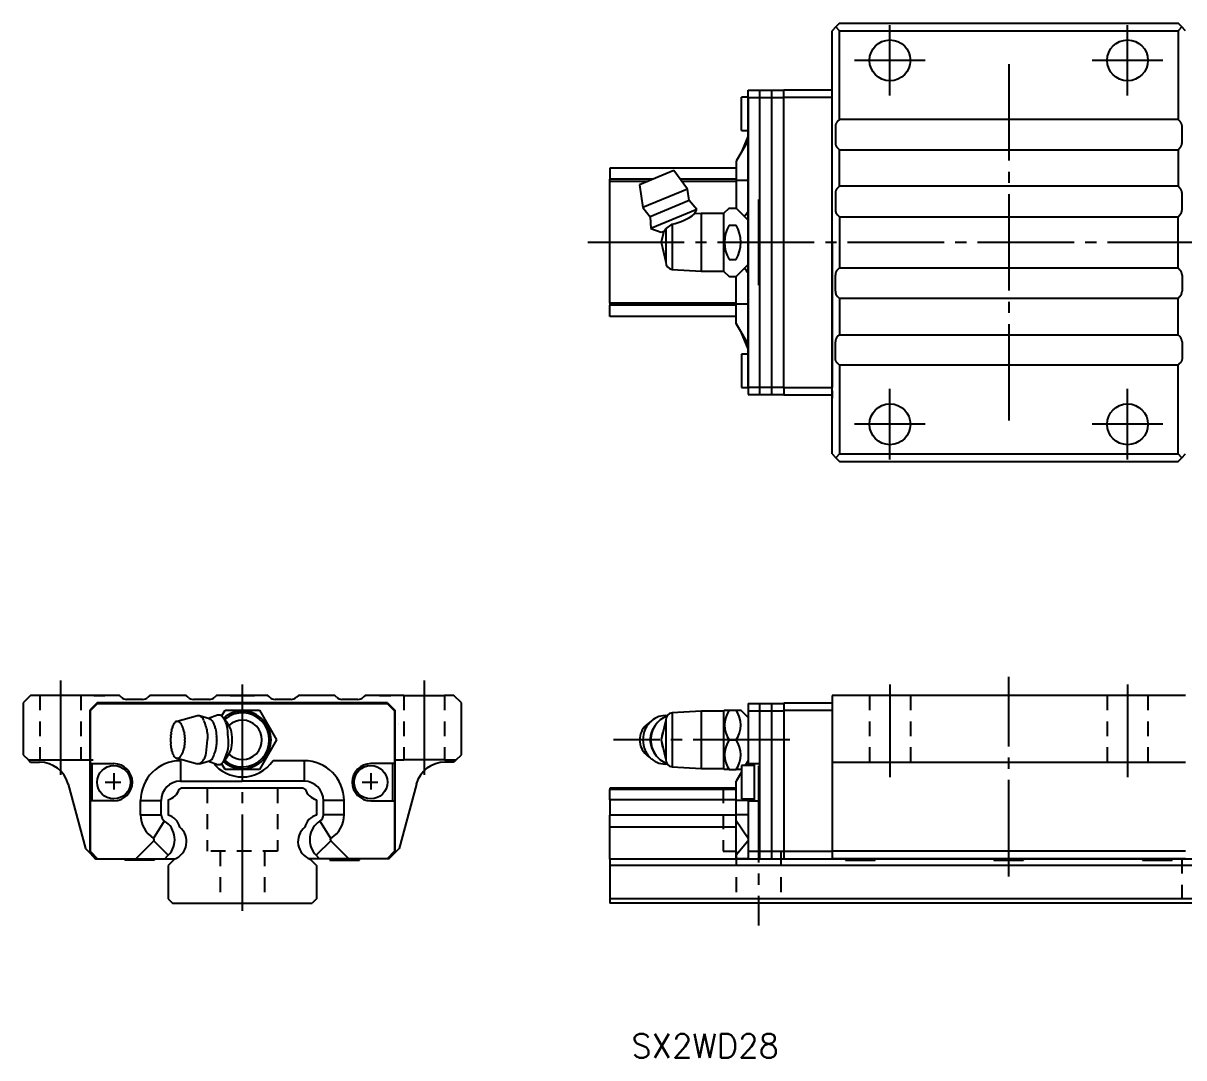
# Model space of a CAD drawing. Extents: x -26 to 276, y 1046 to 1185.
# Drawn here: x -26.3 to 130, y 1046 to 1185.3 of the extents above; entities that cross this region are included whole.
import ezdxf

# ---------------------------------------------------------------- set-up
doc = ezdxf.new("R2010")
doc.units = 0
doc.linetypes.add('CENTER', pattern=[17.5, 13, -1.5, 1.5, -1.5])
doc.linetypes.add('DASHED', pattern=[3.5, 2, -1.5])
doc.layers.get('0').update_dxf_attribs({"linetype": 'CONTINUOUS'})
doc.layers.add('CENTER', color=1, linetype='CENTER')
doc.styles.get("Standard").update_dxf_attribs({"font": 'txt.shx', "bigfont": '@extfont2.shx'})

msp = doc.modelspace()

# ---------------------------------------------------------------- linework, layer by layer
at = {"color": 7, "linetype": 'CONTINUOUS'}
for p, q in [((83.16, 1184.84), (82.66, 1184.34)), ((83.66, 1185.34), (83.16, 1184.84)), ((83.66, 1184.34), (83.16, 1184.84)), ((83.66, 1185.34), (129.26, 1185.34)), ((129.76, 1184.84), (129.26, 1185.34)), ((129.76, 1184.84), (129.26, 1184.34)), ((130.26, 1184.34), (129.76, 1184.84)), ((82.66, 1127.34), (82.66, 1184.34)), ((83.66, 1172.39), (83.66, 1184.34)), ((83.66, 1184.34), (129.26, 1184.34)), ((129.26, 1184.34), (129.26, 1172.39)), ((70.46, 1170.89), (70.46, 1175.39)), ((71.36, 1175.39), (70.46, 1175.39)), ((71.36, 1176.34), (76.16, 1176.34)), ((71.36, 1175.34), (71.36, 1176.34)), ((71.36, 1175.34), (71.36, 1176.34)), ((71.36, 1176.34), (76.16, 1176.34)), ((71.36, 1155.84), (71.36, 1175.34)), ((71.36, 1175.34), (71.36, 1155.84)), ((71.36, 1175.34), (76.16, 1175.34)), ((71.36, 1175.34), (76.16, 1175.34)), ((72.96, 1135.34), (72.96, 1176.34)), ((74.56, 1135.34), (74.56, 1176.34)), ((76.16, 1176.39), (82.66, 1176.39)), ((76.16, 1175.39), (76.16, 1176.39)), ((76.16, 1136.29), (76.16, 1175.39)), ((76.16, 1175.39), (82.66, 1175.39)), ((82.66, 1175.84), (82.66, 1176.84)), ((82.66, 1175.39), (82.66, 1176.44)), ((82.66, 1135.84), (82.66, 1175.84)), ((82.66, 1155.84), (82.66, 1175.39)), ((82.66, 1155.84), (82.66, 1175.39)), ((83.66, 1172.39), (83.4, 1172.14)), ((129.26, 1172.39), (83.66, 1172.39)), ((129.52, 1172.14), (129.26, 1172.39)), ((70.46, 1170.89), (71.36, 1170.89)), ((83.12, 1171.58), (83.11, 1171.53)), ((83.11, 1171.53), (83.11, 1171.48)), ((83.11, 1171.48), (83.11, 1171.43)), ((83.11, 1171.43), (83.11, 1169.26)), ((83.13, 1171.62), (83.12, 1171.58)), ((83.14, 1171.67), (83.13, 1171.62)), ((83.15, 1171.72), (83.14, 1171.67)), ((83.17, 1171.77), (83.15, 1171.72)), ((83.18, 1171.81), (83.17, 1171.77)), ((83.2, 1171.86), (83.18, 1171.81)), ((83.23, 1171.9), (83.2, 1171.86)), ((83.25, 1171.94), (83.23, 1171.9)), ((83.28, 1171.99), (83.25, 1171.94)), ((83.3, 1172.03), (83.28, 1171.99)), ((83.34, 1172.06), (83.3, 1172.03)), ((83.37, 1172.1), (83.34, 1172.06)), ((83.4, 1172.14), (83.37, 1172.1)), ((129.55, 1172.1), (129.52, 1172.14)), ((129.58, 1172.06), (129.55, 1172.1)), ((129.61, 1172.03), (129.58, 1172.06)), ((129.64, 1171.99), (129.61, 1172.03)), ((129.67, 1171.94), (129.64, 1171.99)), ((129.69, 1171.9), (129.67, 1171.94)), ((129.71, 1171.86), (129.69, 1171.9)), ((129.73, 1171.81), (129.71, 1171.86)), ((129.75, 1171.77), (129.73, 1171.81)), ((129.76, 1171.72), (129.75, 1171.77)), ((129.78, 1171.67), (129.76, 1171.72)), ((129.79, 1171.62), (129.78, 1171.67)), ((129.8, 1171.58), (129.79, 1171.62)), ((129.8, 1171.53), (129.8, 1171.58)), ((129.81, 1171.48), (129.8, 1171.53)), ((129.81, 1171.43), (129.81, 1171.48)), ((129.81, 1169.26), (129.81, 1171.43)), ((71.36, 1169.54), (69.76, 1166.77)), ((71.36, 1169.54), (69.76, 1166.77)), ((71.36, 1170.18), (70.48, 1168.02)), ((71.36, 1170.18), (70.48, 1168.02)), ((83.4, 1168.55), (83.66, 1168.29)), ((83.66, 1168.29), (129.26, 1168.29)), ((83.66, 1163.39), (83.66, 1168.29)), ((129.26, 1168.29), (129.52, 1168.55)), ((129.26, 1168.29), (129.26, 1163.39)), ((69.76, 1166.77), (69.76, 1160.44)), ((69.76, 1165.84), (52.76, 1165.84)), ((52.76, 1165.84), (52.76, 1164.33)), ((61.37, 1165.49), (56.75, 1163.57)), ((63.22, 1163), (61.37, 1165.49)), ((52.76, 1164.04), (52.76, 1164.33)), ((58.58, 1164.33), (52.76, 1164.33)), ((52.76, 1147.64), (52.76, 1164.04)), ((57.89, 1164.04), (52.76, 1164.04)), ((56.75, 1163.57), (57.2, 1160.51)), ((63.22, 1163), (57.2, 1160.51)), ((68.58, 1164.33), (62.23, 1164.33)), ((69.76, 1164.33), (62.23, 1164.33)), ((67.89, 1164.04), (62.45, 1164.04)), ((69.76, 1164.04), (62.45, 1164.04)), ((63.4, 1161.46), (63.22, 1163)), ((71.36, 1164.17), (69.76, 1164.17)), ((71.36, 1164.17), (69.76, 1164.17)), ((83.66, 1163.39), (83.4, 1163.14)), ((129.26, 1163.39), (83.66, 1163.39)), ((129.52, 1163.14), (129.26, 1163.39)), ((63.4, 1161.46), (58.16, 1159.29)), ((64.44, 1160.26), (63.4, 1161.46)), ((83.11, 1162.43), (83.11, 1160.26)), ((129.81, 1160.26), (129.81, 1162.43)), ((57.2, 1160.51), (58.16, 1159.29)), ((64.44, 1160.26), (58.27, 1157.71)), ((64.16, 1159.67), (64.44, 1160.26)), ((65.06, 1159.72), (64.16, 1159.67)), ((65.06, 1159.72), (65.06, 1151.97)), ((68.06, 1159.72), (65.06, 1159.72)), ((68.8, 1160.46), (68.06, 1159.72)), ((68.06, 1159.72), (68.06, 1151.97)), ((68.8, 1160.46), (69.74, 1160.46)), ((71.36, 1158.84), (69.74, 1160.46)), ((58.16, 1159.29), (58.27, 1157.71)), ((60.26, 1157.66), (61.14, 1158.29)), ((61.14, 1158.29), (61.14, 1152.2)), ((64.16, 1159.67), (64.16, 1159.67)), ((64.16, 1159.67), (64.16, 1159.67)), ((68.8, 1158.15), (69.74, 1158.15)), ((83.4, 1159.55), (83.66, 1159.29)), ((83.66, 1159.29), (129.26, 1159.29)), ((83.66, 1159.29), (83.66, 1152.39)), ((129.26, 1159.29), (129.52, 1159.55)), ((129.26, 1152.39), (129.26, 1159.29)), ((58.27, 1157.71), (59.66, 1157.2)), ((59.66, 1157.2), (60.14, 1157.4)), ((60, 1157.34), (59.66, 1155.84)), ((60.14, 1157.4), (60.26, 1157.66)), ((60.26, 1157.66), (60.26, 1153.19)), ((83.66, 1157.49), (83.66, 1154.19)), ((129.26, 1154.19), (129.26, 1157.49)), ((59.66, 1155.84), (60.26, 1153.19)), ((71.36, 1136.34), (71.36, 1155.84)), ((71.36, 1155.84), (71.36, 1136.34)), ((71.36, 1155.84), (71.36, 1136.34)), ((71.36, 1155.84), (76.16, 1155.84)), ((82.66, 1155.84), (82.66, 1136.29)), ((82.66, 1136.29), (82.66, 1155.84)), ((68.8, 1153.53), (69.74, 1153.53)), ((61.14, 1152.2), (65.06, 1151.97)), ((65.06, 1151.97), (68.06, 1151.97)), ((68.06, 1151.97), (68.8, 1151.23)), ((69.74, 1151.23), (71.36, 1152.84)), ((83.4, 1152.14), (83.66, 1152.39)), ((83.66, 1152.39), (129.26, 1152.39)), ((129.26, 1152.39), (129.52, 1152.14)), ((68.8, 1151.23), (69.74, 1151.23)), ((69.76, 1144.91), (69.76, 1151.24)), ((83.11, 1149.26), (83.11, 1151.43)), ((129.81, 1151.43), (129.81, 1149.26)), ((69.76, 1147.64), (52.76, 1147.64)), ((52.76, 1147.64), (52.76, 1147.36)), ((69.76, 1147.36), (52.76, 1147.36)), ((52.76, 1145.84), (52.76, 1147.36)), ((71.36, 1147.51), (69.76, 1147.51)), ((71.36, 1147.51), (69.76, 1147.51)), ((71.36, 1147.51), (69.76, 1147.51)), ((83.66, 1148.29), (83.4, 1148.55)), ((129.26, 1148.29), (83.66, 1148.29)), ((83.66, 1148.29), (83.66, 1143.39)), ((129.52, 1148.55), (129.26, 1148.29)), ((129.26, 1143.39), (129.26, 1148.29)), ((69.76, 1145.84), (52.76, 1145.84)), ((71.36, 1142.14), (69.76, 1144.91)), ((71.36, 1142.14), (69.76, 1144.91)), ((71.36, 1142.14), (69.76, 1144.91)), ((71.36, 1141.51), (70.48, 1143.67)), ((71.36, 1141.51), (70.48, 1143.67)), ((71.36, 1141.51), (70.48, 1143.67)), ((83.4, 1143.14), (83.66, 1143.39)), ((83.66, 1143.39), (129.26, 1143.39)), ((129.26, 1143.39), (129.52, 1143.14)), ((83.11, 1140.26), (83.11, 1142.43)), ((129.81, 1142.43), (129.81, 1140.26)), ((71.36, 1140.79), (70.46, 1140.79)), ((70.46, 1140.79), (70.46, 1136.29)), ((83.11, 1140.21), (83.11, 1140.26)), ((83.11, 1140.16), (83.11, 1140.21)), ((83.12, 1140.11), (83.11, 1140.16)), ((83.13, 1140.06), (83.12, 1140.11)), ((83.14, 1140.02), (83.13, 1140.06)), ((83.15, 1139.97), (83.14, 1140.02)), ((83.17, 1139.92), (83.15, 1139.97)), ((83.18, 1139.88), (83.17, 1139.92)), ((83.2, 1139.83), (83.18, 1139.88)), ((83.23, 1139.79), (83.2, 1139.83)), ((83.25, 1139.74), (83.23, 1139.79)), ((83.28, 1139.7), (83.25, 1139.74)), ((83.3, 1139.66), (83.28, 1139.7)), ((83.34, 1139.62), (83.3, 1139.66)), ((83.37, 1139.59), (83.34, 1139.62)), ((83.4, 1139.55), (83.37, 1139.59)), ((83.66, 1139.29), (83.4, 1139.55)), ((129.52, 1139.55), (129.26, 1139.29)), ((129.55, 1139.59), (129.52, 1139.55)), ((129.58, 1139.62), (129.55, 1139.59)), ((129.61, 1139.66), (129.58, 1139.62)), ((129.64, 1139.7), (129.61, 1139.66)), ((129.67, 1139.74), (129.64, 1139.7)), ((129.69, 1139.79), (129.67, 1139.74)), ((129.71, 1139.83), (129.69, 1139.79)), ((129.73, 1139.88), (129.71, 1139.83)), ((129.75, 1139.92), (129.73, 1139.88)), ((129.76, 1139.97), (129.75, 1139.92)), ((129.78, 1140.02), (129.76, 1139.97)), ((129.79, 1140.06), (129.78, 1140.02)), ((129.8, 1140.11), (129.79, 1140.06)), ((129.81, 1140.21), (129.8, 1140.16)), ((129.8, 1140.16), (129.8, 1140.11)), ((129.81, 1140.26), (129.81, 1140.21)), ((129.26, 1139.29), (83.66, 1139.29)), ((83.66, 1139.29), (83.66, 1127.34)), ((129.26, 1127.34), (129.26, 1139.29)), ((70.46, 1136.29), (71.36, 1136.29)), ((71.36, 1136.34), (71.36, 1135.34)), ((71.36, 1136.34), (71.36, 1135.34)), ((71.36, 1136.34), (71.36, 1135.34)), ((71.36, 1136.34), (76.16, 1136.34)), ((71.36, 1136.34), (76.16, 1136.34)), ((71.36, 1136.34), (76.16, 1136.34)), ((76.16, 1136.29), (82.66, 1136.29)), ((76.16, 1136.29), (76.16, 1135.29)), ((82.66, 1135.24), (82.66, 1136.29)), ((71.36, 1135.34), (76.16, 1135.34)), ((71.36, 1135.34), (76.16, 1135.34)), ((71.36, 1135.34), (76.16, 1135.34)), ((76.16, 1135.29), (82.66, 1135.29)), ((82.66, 1135.84), (82.66, 1134.84)), ((82.66, 1127.34), (83.16, 1126.84)), ((83.66, 1127.34), (83.16, 1126.84)), ((83.66, 1127.34), (129.26, 1127.34)), ((129.76, 1126.84), (129.26, 1127.34)), ((129.76, 1126.84), (130.26, 1127.34)), ((83.16, 1126.84), (83.66, 1126.34)), ((83.66, 1126.34), (129.26, 1126.34)), ((129.26, 1126.34), (129.76, 1126.84)), ((-25.26, 1094.84), (-26.26, 1093.84)), ((-24.01, 1094.84), (-25.26, 1094.84)), ((-18.51, 1094.84), (-24.01, 1094.84)), ((-13.31, 1094.84), (-18.51, 1094.84)), ((-16.76, 1094.84), (-15.26, 1094.84)), ((-13.06, 1094.59), (-13.31, 1094.84)), ((-10.18, 1094.29), (-12.35, 1094.29)), ((-9.21, 1094.84), (-9.47, 1094.59)), ((-4.31, 1094.84), (-9.21, 1094.84)), ((-4.06, 1094.59), (-4.31, 1094.84)), ((-1.18, 1094.29), (-3.35, 1094.29)), ((-0.21, 1094.84), (-0.47, 1094.59)), ((6.69, 1094.84), (-0.21, 1094.84)), ((4.89, 1094.84), (1.59, 1094.84)), ((1.59, 1094.84), (4.89, 1094.84)), ((6.94, 1094.59), (6.69, 1094.84)), ((9.82, 1094.29), (7.65, 1094.29)), ((10.79, 1094.84), (10.53, 1094.59)), ((15.69, 1094.84), (10.79, 1094.84)), ((15.94, 1094.59), (15.69, 1094.84)), ((18.82, 1094.29), (16.65, 1094.29)), ((19.79, 1094.84), (19.53, 1094.59)), ((24.99, 1094.84), (19.79, 1094.84)), ((21.74, 1094.84), (23.24, 1094.84)), ((24.99, 1094.84), (30.49, 1094.84)), ((31.74, 1094.84), (30.49, 1094.84)), ((32.74, 1093.84), (31.74, 1094.84)), ((130.26, 1094.84), (82.66, 1094.84)), ((82.66, 1094.84), (82.66, 1093.84)), ((-26.26, 1093.84), (-26.26, 1086.84)), ((-16.31, 1093.84), (-17.31, 1092.84)), ((-17.31, 1092.84), (-17.31, 1073.84)), ((-16.26, 1093.74), (-17.26, 1092.74)), ((-16.26, 1093.74), (-17.26, 1092.74)), ((-17.26, 1092.74), (-17.26, 1085.64)), ((-17.26, 1092.74), (-17.26, 1085.64)), ((22.79, 1093.84), (-16.31, 1093.84)), ((-16.26, 1093.74), (3.24, 1093.74)), ((3.24, 1093.74), (-16.26, 1093.74)), ((0.46, 1092.04), (0.93, 1092.84)), ((0.93, 1092.84), (5.55, 1092.84)), ((3.24, 1093.74), (22.74, 1093.74)), ((3.24, 1093.74), (22.74, 1093.74)), ((22.74, 1093.74), (3.24, 1093.74)), ((5.55, 1092.84), (7.86, 1088.84)), ((22.74, 1093.74), (23.74, 1092.74)), ((22.74, 1093.74), (23.74, 1092.74)), ((22.74, 1093.74), (23.74, 1092.74)), ((22.79, 1093.84), (23.79, 1092.84)), ((23.74, 1092.74), (23.74, 1085.64)), ((23.74, 1092.74), (23.74, 1085.64)), ((23.74, 1092.74), (23.74, 1085.64)), ((23.79, 1092.84), (23.79, 1073.84)), ((32.74, 1086.84), (32.74, 1093.84)), ((65.06, 1092.72), (61.14, 1092.49)), ((68.06, 1092.72), (65.06, 1092.72)), ((65.06, 1092.72), (65.06, 1084.97)), ((68.18, 1092.84), (68.06, 1092.72)), ((68.06, 1092.72), (68.06, 1084.97)), ((68.18, 1092.84), (68.8, 1092.84)), ((68.8, 1092.84), (69.74, 1092.84)), ((69.74, 1092.84), (70.36, 1092.84)), ((71.36, 1091.84), (70.36, 1092.84)), ((71.36, 1093.74), (71.36, 1092.74)), ((71.36, 1093.74), (76.16, 1093.74)), ((71.36, 1093.74), (71.36, 1092.74)), ((71.36, 1093.74), (76.16, 1093.74)), ((71.36, 1093.74), (71.36, 1092.74)), ((71.36, 1093.74), (76.16, 1093.74)), ((71.36, 1092.74), (76.16, 1092.74)), ((71.36, 1092.74), (71.36, 1085.64)), ((71.36, 1092.74), (71.36, 1085.64)), ((71.36, 1092.74), (76.16, 1092.74)), ((71.36, 1092.74), (71.36, 1085.64)), ((71.36, 1092.74), (76.16, 1092.74)), ((72.96, 1072.84), (72.96, 1093.74)), ((74.56, 1072.84), (74.56, 1093.74)), ((76.16, 1093.84), (82.66, 1093.84)), ((76.16, 1093.84), (76.16, 1092.84)), ((76.16, 1092.84), (82.66, 1092.84)), ((76.16, 1092.84), (76.16, 1073.84)), ((82.66, 1093.84), (82.66, 1087.34)), ((-2.81, 1092.09), (-5.55, 1091.33)), ((-2.53, 1092.08), (-2.81, 1092.09)), ((-1.16, 1091.66), (-2.53, 1092.08)), ((-0.08, 1092.15), (-1.3, 1091.7)), ((1.1, 1091.27), (0.67, 1091.82)), ((1.42, 1090.78), (1.1, 1091.27)), ((58.37, 1091.42), (57.65, 1090.82)), ((60.26, 1091.49), (59.66, 1088.84)), ((60.26, 1091.49), (60.26, 1086.19)), ((61.14, 1092.49), (61.14, 1085.2)), ((1.68, 1090.28), (1.42, 1090.78)), ((7.86, 1088.84), (5.55, 1084.84)), ((59.66, 1088.84), (60.26, 1086.19)), ((68.8, 1088.84), (69.74, 1088.84)), ((-26.26, 1086.84), (-25.56, 1086.14)), ((-5.55, 1086.36), (-2.81, 1085.6)), ((0.67, 1085.86), (1.1, 1086.42)), ((1.1, 1086.42), (1.42, 1086.91)), ((1.42, 1086.91), (1.68, 1087.41)), ((32.04, 1086.14), (32.74, 1086.84)), ((82.66, 1087.34), (82.66, 1073.84)), ((-25.56, 1086.14), (-25.26, 1085.84)), ((-25.56, 1086.14), (-24.01, 1086.14)), ((-25.26, 1085.84), (-24.07, 1085.84)), ((-24.01, 1086.14), (-18.51, 1086.14)), ((-18.51, 1086.14), (-16.86, 1086.14)), ((-17.26, 1085.64), (-14.06, 1085.64)), ((-17.26, 1085.64), (-14.06, 1085.64)), ((-17.01, 1085.64), (-17.01, 1080.64)), ((-17.01, 1085.64), (-17.01, 1080.64)), ((-5.09, 1086.04), (-5.09, 1083.27)), ((-5.09, 1086.04), (-5.09, 1083.27)), ((-2.53, 1085.61), (-2.81, 1085.6)), ((-2.53, 1085.61), (-1.16, 1086.03)), ((-1.3, 1085.99), (-0.08, 1085.54)), ((0.93, 1084.84), (0.46, 1085.65)), ((5.55, 1084.84), (0.93, 1084.84)), ((11.57, 1086.04), (7.38, 1086.04)), ((11.57, 1086.04), (7.38, 1086.04)), ((11.57, 1086.04), (7.38, 1086.04)), ((11.57, 1086.04), (11.57, 1083.27)), ((11.57, 1086.04), (11.57, 1083.27)), ((11.57, 1086.04), (11.57, 1083.27)), ((23.74, 1085.64), (20.54, 1085.64)), ((23.74, 1085.64), (20.54, 1085.64)), ((23.74, 1085.64), (20.54, 1085.64)), ((23.49, 1085.64), (23.49, 1080.64)), ((23.49, 1085.64), (23.49, 1080.64)), ((23.79, 1086.14), (24.99, 1086.14)), ((30.49, 1086.14), (24.99, 1086.14)), ((30.49, 1086.14), (32.04, 1086.14)), ((31.74, 1085.84), (30.54, 1085.84)), ((32.04, 1086.14), (31.74, 1085.84)), ((61.14, 1085.2), (65.06, 1084.97)), ((65.06, 1084.97), (68.06, 1084.97)), ((68.06, 1084.97), (68.18, 1084.84)), ((68.8, 1084.84), (68.18, 1084.84)), ((68.8, 1084.84), (69.74, 1084.84)), ((70.36, 1084.84), (69.74, 1084.84)), ((70.36, 1084.84), (70.46, 1084.94)), ((70.46, 1085.39), (70.46, 1080.89)), ((72.16, 1085.39), (70.46, 1085.39)), ((70.91, 1085.39), (71.08, 1085.57)), ((71.36, 1086.04), (70.98, 1085.39)), ((71.36, 1086.04), (70.98, 1085.39)), ((71.36, 1086.04), (70.98, 1085.39)), ((71.36, 1085.39), (71.36, 1085.64)), ((71.36, 1085.64), (72.96, 1085.64)), ((71.36, 1085.39), (71.36, 1085.64)), ((71.36, 1085.64), (72.96, 1085.64)), ((71.36, 1085.39), (71.36, 1085.64)), ((71.36, 1085.64), (72.96, 1085.64)), ((72.16, 1085.64), (72.16, 1080.64)), ((72.16, 1085.64), (72.16, 1080.64)), ((82.66, 1085.84), (130.26, 1085.84)), ((-15.21, 1083.14), (-13.11, 1083.14)), ((-14.06, 1084.34), (-14.06, 1082.14)), ((-5.09, 1083.27), (3.24, 1083.27)), ((-5.09, 1083.27), (3.24, 1083.27)), ((11.57, 1083.27), (3.24, 1083.27)), ((11.57, 1083.27), (3.24, 1083.27)), ((11.57, 1083.27), (3.24, 1083.27)), ((19.39, 1083.14), (21.49, 1083.14)), ((20.54, 1084.34), (20.54, 1082.14)), ((70.46, 1084.49), (69.76, 1083.27)), ((70.46, 1084.49), (69.76, 1083.27)), ((70.46, 1084.49), (69.76, 1083.27)), ((69.76, 1072.84), (69.76, 1083.27)), ((-20.2, 1082.88), (-17.88, 1074.21)), ((-4.96, 1082.34), (-5.25, 1082.18)), ((11.44, 1082.34), (-4.96, 1082.34)), ((11.44, 1082.34), (11.72, 1082.18)), ((26.68, 1082.88), (24.35, 1074.21)), ((69.76, 1082.34), (52.76, 1082.34)), ((52.76, 1082.34), (52.76, 1082.18)), ((69.76, 1082.18), (52.76, 1082.18)), ((52.76, 1080.78), (52.76, 1082.18)), ((-17.26, 1080.64), (-17.26, 1073.84)), ((-17.26, 1080.64), (-17.26, 1073.84)), ((-14.06, 1080.64), (-17.26, 1080.64)), ((-14.06, 1080.64), (-17.26, 1080.64)), ((-10.46, 1080.67), (-7.69, 1080.67)), ((-10.46, 1080.67), (-7.69, 1080.67)), ((-10.46, 1078.76), (-10.46, 1080.67)), ((-10.46, 1078.76), (-10.46, 1080.67)), ((-7.69, 1078.76), (-7.69, 1080.67)), ((-7.69, 1078.76), (-7.69, 1080.67)), ((-6.76, 1080.78), (-6.76, 1078.71)), ((13.24, 1080.78), (13.24, 1078.71)), ((16.94, 1080.67), (14.17, 1080.67)), ((16.94, 1080.67), (14.17, 1080.67)), ((16.94, 1080.67), (14.17, 1080.67)), ((14.17, 1078.76), (14.17, 1080.67)), ((14.17, 1078.76), (14.17, 1080.67)), ((14.17, 1078.76), (14.17, 1080.67)), ((16.94, 1078.76), (16.94, 1080.67)), ((16.94, 1078.76), (16.94, 1080.67)), ((16.94, 1078.76), (16.94, 1080.67)), ((20.54, 1080.64), (23.74, 1080.64)), ((20.54, 1080.64), (23.74, 1080.64)), ((20.54, 1080.64), (23.74, 1080.64)), ((23.74, 1080.64), (23.74, 1073.84)), ((23.74, 1080.64), (23.74, 1073.84)), ((23.74, 1080.64), (23.74, 1073.84)), ((69.76, 1080.78), (52.76, 1080.78)), ((52.76, 1080.78), (52.76, 1078.71)), ((71.36, 1080.67), (69.76, 1080.67)), ((71.36, 1080.67), (69.76, 1080.67)), ((71.36, 1080.67), (69.76, 1080.67)), ((70.46, 1080.89), (72.16, 1080.89)), ((71.36, 1080.64), (71.36, 1080.89)), ((71.36, 1080.64), (71.36, 1080.89)), ((71.36, 1080.64), (71.36, 1080.89)), ((71.36, 1080.64), (71.36, 1073.84)), ((71.36, 1080.64), (72.96, 1080.64)), ((71.36, 1080.64), (71.36, 1073.84)), ((71.36, 1080.64), (72.96, 1080.64)), ((71.36, 1080.64), (72.96, 1080.64)), ((71.36, 1080.64), (71.36, 1073.84)), ((-10.46, 1078.76), (-7.69, 1078.76)), ((-10.46, 1078.76), (-7.69, 1078.76)), ((16.94, 1078.76), (14.17, 1078.76)), ((16.94, 1078.76), (14.17, 1078.76)), ((16.94, 1078.76), (14.17, 1078.76)), ((69.76, 1078.71), (52.76, 1078.71)), ((52.76, 1077.09), (52.76, 1078.71)), ((71.36, 1078.76), (69.76, 1078.76)), ((71.36, 1078.76), (69.76, 1078.76)), ((71.36, 1078.76), (69.76, 1078.76)), ((-8.71, 1075.58), (-7.23, 1077.92)), ((-8.71, 1075.58), (-7.23, 1077.92)), ((15.18, 1075.58), (13.7, 1077.92)), ((15.18, 1075.58), (13.7, 1077.92)), ((15.18, 1075.58), (13.7, 1077.92)), ((69.76, 1077.09), (52.76, 1077.09)), ((52.76, 1072.79), (52.76, 1077.09)), ((71.36, 1075.58), (69.76, 1077.92)), ((71.36, 1075.58), (69.76, 1077.92)), ((71.36, 1075.58), (69.76, 1077.92)), ((-17.88, 1074.21), (-16.86, 1073.19)), ((-17.51, 1073.84), (-16.51, 1072.84)), ((-16.51, 1072.84), (-17.51, 1073.84)), ((-17.31, 1073.84), (-16.31, 1072.84)), ((-17.26, 1073.84), (-16.26, 1072.84)), ((-17.26, 1073.84), (-16.26, 1072.84)), ((-11.1, 1072.84), (-8.67, 1075.26)), ((-11.1, 1072.84), (-8.67, 1075.26)), ((-8.67, 1075.26), (-6.72, 1073.31)), ((-8.67, 1075.26), (-6.72, 1073.31)), ((15.15, 1075.26), (13.19, 1073.31)), ((15.15, 1075.26), (13.19, 1073.31)), ((15.15, 1075.26), (13.19, 1073.31)), ((17.57, 1072.84), (15.15, 1075.26)), ((17.57, 1072.84), (15.15, 1075.26)), ((17.57, 1072.84), (15.15, 1075.26)), ((23.74, 1073.84), (22.74, 1072.84)), ((23.74, 1073.84), (22.74, 1072.84)), ((23.74, 1073.84), (22.74, 1072.84)), ((23.79, 1073.84), (22.79, 1072.84)), ((23.99, 1073.84), (22.99, 1072.84)), ((23.99, 1073.84), (22.99, 1072.84)), ((24.35, 1074.21), (23.34, 1073.19)), ((71.36, 1075.26), (69.76, 1073.31)), ((71.36, 1075.26), (69.76, 1073.31)), ((71.36, 1075.26), (69.76, 1073.31)), ((71.36, 1073.84), (71.36, 1072.84)), ((71.36, 1073.84), (76.16, 1073.84)), ((71.36, 1073.84), (71.36, 1072.84)), ((71.36, 1073.84), (76.16, 1073.84)), ((71.36, 1073.84), (76.16, 1073.84)), ((71.36, 1073.84), (71.36, 1072.84)), ((76.16, 1073.84), (82.66, 1073.84)), ((76.16, 1073.84), (76.16, 1072.84)), ((130.26, 1073.84), (82.66, 1073.84)), ((82.66, 1073.84), (82.66, 1072.84)), ((-16.86, 1073.19), (-16.51, 1072.84)), ((-16.51, 1072.84), (-16.31, 1072.84)), ((-16.31, 1072.84), (-16.26, 1072.84)), ((-16.26, 1072.84), (-11.1, 1072.84)), ((-16.26, 1072.84), (-11.1, 1072.84)), ((-12.56, 1072.84), (-12.56, 1072.64)), ((-8.56, 1072.64), (-12.56, 1072.64)), ((-11.1, 1072.84), (-7.18, 1072.84)), ((-11.1, 1072.84), (-7.18, 1072.84)), ((-8.56, 1072.64), (-8.56, 1072.84)), ((-7.18, 1072.84), (-6.72, 1073.31)), ((-7.18, 1072.84), (-6.72, 1073.31)), ((-7.18, 1072.84), (-5.78, 1072.84)), ((-7.18, 1072.84), (-5.78, 1072.84)), ((-5.91, 1072.79), (-6.76, 1071.94)), ((13.65, 1072.84), (12.26, 1072.84)), ((13.65, 1072.84), (12.26, 1072.84)), ((13.65, 1072.84), (12.26, 1072.84)), ((12.39, 1072.79), (13.24, 1071.94)), ((13.65, 1072.84), (13.19, 1073.31)), ((13.65, 1072.84), (13.19, 1073.31)), ((13.65, 1072.84), (13.19, 1073.31)), ((17.57, 1072.84), (13.65, 1072.84)), ((17.57, 1072.84), (13.65, 1072.84)), ((17.57, 1072.84), (13.65, 1072.84)), ((15.04, 1072.84), (15.04, 1072.64)), ((15.04, 1072.64), (19.04, 1072.64)), ((22.74, 1072.84), (17.57, 1072.84)), ((22.74, 1072.84), (17.57, 1072.84)), ((22.74, 1072.84), (17.57, 1072.84)), ((19.04, 1072.64), (19.04, 1072.84)), ((22.79, 1072.84), (22.74, 1072.84)), ((22.99, 1072.84), (22.79, 1072.84)), ((22.99, 1072.84), (23.34, 1073.19)), ((52.76, 1072.79), (52.76, 1071.94)), ((84.46, 1072.79), (52.76, 1072.79)), ((71.36, 1072.84), (69.76, 1072.84)), ((71.36, 1072.84), (69.76, 1072.84)), ((71.36, 1072.84), (69.76, 1072.84)), ((71.36, 1072.84), (76.16, 1072.84)), ((71.36, 1072.84), (76.16, 1072.84)), ((71.36, 1072.84), (76.16, 1072.84)), ((76.16, 1072.84), (82.66, 1072.84)), ((130.26, 1072.84), (82.66, 1072.84)), ((84.46, 1072.84), (84.46, 1072.64)), ((84.46, 1072.64), (88.46, 1072.64)), ((88.46, 1072.64), (88.46, 1072.84)), ((104.46, 1072.79), (88.46, 1072.79)), ((104.46, 1072.79), (88.46, 1072.79)), ((104.46, 1072.84), (104.46, 1072.64)), ((104.46, 1072.64), (108.46, 1072.64)), ((108.46, 1072.64), (108.46, 1072.84)), ((124.46, 1072.79), (108.46, 1072.79)), ((124.46, 1072.79), (108.46, 1072.79)), ((124.46, 1072.84), (124.46, 1072.64)), ((124.46, 1072.64), (128.46, 1072.64)), ((128.46, 1072.64), (128.46, 1072.84)), ((164.86, 1072.79), (128.46, 1072.79)), ((-6.76, 1071.94), (-6.76, 1067.44)), ((13.24, 1071.94), (13.24, 1067.44)), ((272.76, 1071.94), (52.76, 1071.94)), ((52.76, 1071.94), (52.76, 1067.44)), ((-6.76, 1067.44), (-6.16, 1066.84)), ((-6.16, 1066.84), (12.64, 1066.84)), ((13.24, 1067.44), (12.64, 1066.84)), ((272.76, 1067.44), (52.76, 1067.44)), ((52.76, 1067.44), (52.76, 1066.84)), ((272.76, 1066.84), (52.76, 1066.84))]:
    msp.add_line(p, q, dxfattribs=at)
at = {"color": 3, "linetype": 'DASHED'}
for p, q in [((-24.01, 1094.84), (-24.01, 1086.14)), ((-18.51, 1094.84), (-18.51, 1086.14)), ((24.99, 1094.84), (24.99, 1086.14)), ((30.49, 1094.84), (30.49, 1086.14)), ((87.71, 1094.84), (87.71, 1085.84)), ((93.21, 1094.84), (93.21, 1085.84)), ((119.71, 1094.84), (119.71, 1085.84)), ((125.21, 1094.84), (125.21, 1085.84)), ((-1.51, 1082.34), (-1.51, 1073.84)), ((7.99, 1082.34), (7.99, 1073.84)), ((68.01, 1082.34), (68.01, 1073.84)), ((7.99, 1073.84), (-1.51, 1073.84)), ((0.24, 1073.84), (0.24, 1066.84)), ((6.24, 1073.84), (6.24, 1066.84)), ((68.01, 1073.84), (69.76, 1073.84)), ((69.76, 1073.84), (69.76, 1066.84)), ((75.76, 1073.84), (75.76, 1066.84)), ((129.76, 1072.84), (129.76, 1066.84))]:
    msp.add_line(p, q, dxfattribs=at)
at = {"color": 7, "linetype": 'CONTINUOUS'}
for centre, radius in [((90.46, 1180.34), 2.75), ((122.46, 1180.34), 2.75), ((90.46, 1131.34), 2.75), ((122.46, 1131.34), 2.75), ((-14.06, 1083.14), 2.25), ((20.54, 1083.14), 2.25)]:
    msp.add_circle(centre, radius, dxfattribs=at)
for centre, radius, start, end in [((84.11, 1169.26), 1, 180, 225), ((128.81, 1169.26), 1, 315, 0), ((84.11, 1162.43), 1, 135, 180), ((128.81, 1162.43), 1, 0, 45), ((74.5, 1157.33), 4.11, 139.8147, 151.2732), ((74.5, 1157.33), 4.11, 139.8147, 151.2732), ((84.11, 1160.26), 1, 180, 225), ((128.81, 1160.26), 1, 315, 0), ((59.74, 1165.4), 7.24, 281.1312, 307.648), ((72.8, 1155.84), 4.62, 150.0092, 209.9908), ((65.74, 1155.84), 4.62, 330.0001, 29.9999), ((61.26, 1153.19), 1, 180, 263.2229), ((74.5, 1154.36), 4.11, 208.7268, 220.1853), ((74.5, 1154.36), 4.11, 208.7268, 220.1853), ((74.5, 1154.36), 4.11, 208.7268, 220.1853), ((84.11, 1151.43), 1, 135, 180), ((128.81, 1151.43), 1, 0, 45), ((84.11, 1149.26), 1, 180, 225), ((128.81, 1149.26), 1, 315, 0), ((84.11, 1142.43), 1, 135, 180), ((128.81, 1142.43), 1, 0, 45), ((-12.35, 1095.29), 1, 225, 270), ((-10.18, 1095.29), 1, 270, 315), ((-3.35, 1095.29), 1, 225, 270), ((-1.18, 1095.29), 1, 270, 315), ((7.65, 1095.29), 1, 225, 270), ((9.82, 1095.29), 1, 270, 315), ((16.65, 1095.29), 1, 225, 270), ((18.82, 1095.29), 1, 270, 315), ((3.24, 1088.84), 3.88, 229.2393, 130.7607), ((71.73, 1090.84), 3.54, 145.6279, 214.3721), ((66.82, 1090.84), 3.54, 325.6279, 34.3721), ((-3.93, 1089.72), 2.41, 144.2871, 149.9462), ((-5.49, 1090.84), 0.49, 97.1639, 144.2871), ((-5.59, 1090.7), 0.628, 42.7713, 85.8209), ((-6.42, 1089.94), 1.76, 34.4113, 42.7713), ((-2.94, 1091.09), 1.08, 21.0278, 67.2834), ((-22.5, 1083.57), 22.03, 18.6519, 21.0278), ((-1.75, 1090.4), 1.39, 55.0676, 65.0564), ((-1.32, 1091.01), 0.646, 25.4744, 55.0676), ((19.7, 1101.02), 22.64, 205.4744, 206.7542), ((0.1, 1091.67), 0.511, 60.8171, 110.5992), ((-0.13, 1091.26), 0.984, 34.9878, 60.8171), ((-1.97, 1089.97), 3.23, 7.3525, 34.9878), ((3.24, 1088.84), 3.64, 229.0058, 130.9942), ((3.24, 1088.84), 2.65, 226.8285, 133.1715), ((23.74, 1091.62), 0.8, 307.9799, 308.6821), ((60.5, 1088.92), 3.29, 130.7852, 155.8923), ((60.22, 1089.25), 2.86, 85.1547, 130.7852), ((61.46, 1089.09), 3.11, 109.6894, 146.9357), ((61.26, 1091.49), 1, 96.7771, 180), ((-10.23, 1089.75), 3.87, 353.733, 356.7047), ((-4.6, 1089.43), 1.77, 170.1836, 176.7047), ((-10.6, 1090.47), 4.32, 350.1836, 352.8665), ((-4.65, 1089.72), 1.68, 165.9229, 172.8665), ((-11.82, 1091.52), 5.71, 345.9229, 347.9835), ((-4.76, 1090.02), 1.51, 160.0922, 167.9835), ((-28.02, 1098.44), 23.24, 340.0922, 340.6158), ((-4.99, 1090.34), 1.18, 149.9462, 160.6158), ((-6.11, 1090.15), 1.37, 24.8028, 34.4113), ((-10.42, 1088.16), 6.13, 22.7591, 24.8028), ((-6.46, 1089.82), 1.84, 16.1339, 22.7591), ((-38.12, 1080.66), 34.79, 15.7913, 16.1339), ((-6.68, 1089.55), 2.12, 10.2366, 15.7913), ((26.36, 1095.52), 31.46, 190.2366, 190.607), ((-6.81, 1089.31), 2.29, 5.5412, 10.607), ((11.68, 1091.1), 16.29, 185.5412, 186.2483), ((-5.62, 1089.27), 4.21, 354.2322, 18.6519), ((-1.76, 1090.2), 1.4, 7.3483, 26.7542), ((24.68, 1093.61), 25.26, 187.3483, 189.748), ((-20.82, 1087.54), 22.23, 3.3561, 7.3525), ((-3.42, 1088.84), 5.31, 344.3386, 15.6614), ((32.24, 1091.37), 0.8, 307.9799, 308.6822), ((59.5, 1088.83), 2.75, 156.3696, 179.7225), ((59.21, 1088.96), 2.43, 129.9202, 156.3696), ((60.64, 1088.86), 3.45, 155.8923, 180.1998), ((61.3, 1088.83), 3.14, 141.4466, 179.7942), ((61.73, 1088.86), 3.46, 163.2854, 180.3436), ((61.87, 1088.82), 3.61, 146.9357, 163.2854), ((62.06, 1088.85), 2.4, 154.7068, 179.7781), ((-4.58, 1088.83), 1.83, 176.9724, 183.2469), ((-4.58, 1089.13), 1.81, 173.733, 180.0616), ((-10.11, 1089.13), 3.71, 356.9724, 0.0616), ((-10.11, 1088.52), 3.72, 0.1617, 3.2469), ((-4.58, 1088.54), 1.81, 180.1617, 186.4986), ((-10.25, 1087.89), 3.89, 3.5403, 6.4986), ((-4.61, 1088.24), 1.77, 183.5403, 190.0814), ((-10.65, 1087.17), 4.37, 7.4277, 10.0814), ((29.46, 1081.36), 34.65, 169.0693, 169.4059), ((-6.8, 1088.36), 2.28, 349.0693, 354.1585), ((12.05, 1086.43), 16.67, 173.4671, 174.1585), ((-6.87, 1089.07), 2.37, 1.408, 6.2483), ((-6.87, 1088.6), 2.37, 353.4671, 358.3172), ((9.06, 1089.46), 13.57, 181.408, 182.2531), ((9.14, 1088.13), 13.64, 177.4766, 178.3172), ((-6.89, 1088.84), 2.4, 357.4766, 2.2531), ((-76.72, 1096.45), 75.68, 352.8838, 354.2322), ((-2.89, 1088.18), 2.66, 340.7177, 1.156), ((4.71, 1088.34), 4.94, 174.0912, 181.156), ((-2, 1089.03), 1.81, 354.0912, 9.748), ((-3.73, 1088.54), 5.12, 345.9353, 3.3561), ((59.38, 1088.83), 2.63, 179.7225, 204.1854), ((60.76, 1088.86), 3.56, 180.1998, 203.7081), ((61.15, 1088.83), 2.98, 179.7942, 196.5767), ((62.03, 1088.87), 3.76, 180.3436, 196.0273), ((61.38, 1088.9), 3.23, 196.5767, 217.9131), ((61.62, 1088.75), 3.33, 196.0273, 213.7038), ((62.12, 1088.86), 2.46, 180.3823, 205.1326), ((71.73, 1086.84), 3.54, 145.6279, 214.3721), ((66.82, 1086.84), 3.54, 325.6279, 34.3721), ((-4.66, 1087.95), 1.67, 187.4277, 194.4141), ((-11.99, 1086.06), 5.9, 12.4183, 14.4141), ((-4.77, 1087.65), 1.5, 192.4183, 200.4132), ((-39.72, 1074.64), 35.8, 20.0721, 20.4132), ((-5.01, 1087.33), 1.15, 200.0721, 211.1208), ((-4.24, 1087.79), 2.06, 211.1208, 217.8884), ((-5.48, 1086.82), 0.477, 217.8884, 242.119), ((-5.53, 1086.74), 0.381, 242.119, 267.2598), ((-5.58, 1086.95), 0.597, 273.2202, 298.7005), ((-5.58, 1086.95), 0.589, 298.7005, 314.972), ((-6.29, 1087.66), 1.59, 314.972, 324.4048), ((-6.07, 1087.51), 1.33, 324.4048, 334.4057), ((-9.94, 1089.36), 5.62, 334.4057, 336.6464), ((-6.44, 1087.85), 1.81, 336.6464, 343.3865), ((-32.25, 1095.55), 28.74, 343.3865, 343.8022), ((-6.67, 1088.12), 2.1, 343.8022, 349.4059), ((-3.69, 1087.33), 2.08, 304.0454, 352.8838), ((-1.46, 1086.82), 0.842, 290.5673, 338.4782), ((-20.92, 1094.49), 21.76, 338.4782, 340.7177), ((-4.81, 1088.81), 6.23, 331.7244, 345.9353), ((59.29, 1088.79), 2.53, 204.1854, 229.5249), ((60.41, 1088.71), 3.19, 203.7081, 230.0021), ((89.05, 1123.67), 48.38, 229.5249, 230.6346), ((60.26, 1088.53), 2.95, 230.0021, 251.8623), ((61.64, 1088.77), 3.36, 213.7038, 231.0042), ((-24.07, 1081.84), 4, 15.0009, 89.9991), ((-14.06, 1083.14), 2.5, 270, 90), ((-14.06, 1083.14), 2.5, 270, 90), ((-5.09, 1080.67), 5.37, 90.0008, 179.9992), ((-5.09, 1080.67), 5.37, 90.0008, 179.9992), ((3.24, 1088.85), 5, 218.0521, 269.9873), ((3.24, 1088.85), 5, 218.0521, 269.9873), ((0.11, 1086.43), 0.919, 257.7557, 277.7073), ((0.2, 1085.76), 0.242, 277.7073, 306.3092), ((1.18, 1084.43), 1.41, 120.5653, 126.3092), ((0.18, 1086.13), 0.561, 300.5653, 331.7244), ((3.24, 1088.85), 5, 270.0118, 325.9324), ((3.24, 1088.85), 5, 270.0118, 325.9324), ((3.24, 1088.85), 5, 270.0118, 325.9324), ((11.57, 1080.67), 5.37, 0.0008, 89.9992), ((11.57, 1080.67), 5.37, 0.0008, 89.9992), ((11.57, 1080.67), 5.37, 0.0008, 89.9992), ((20.54, 1083.14), 2.5, 90, 270), ((20.54, 1083.14), 2.5, 90, 270), ((20.54, 1083.14), 2.5, 90, 270), ((30.54, 1081.84), 4, 90.0009, 164.9991), ((60.21, 1088.35), 2.76, 251.8623, 275.2328), ((61.35, 1088.41), 2.9, 231.0042, 250.9998), ((61.26, 1086.19), 1, 180, 263.2229), ((109.02, 1084.7), 37.68, 177.9624, 178.5672), ((109, 1084.7), 37.66, 177.9623, 178.5689), ((109, 1084.7), 37.66, 177.9623, 178.5689), ((-5.09, 1080.67), 2.6, 90, 180), ((-5.09, 1080.67), 2.6, 90, 180), ((11.57, 1080.67), 2.6, 0, 90), ((11.57, 1080.67), 2.6, 0, 90), ((11.57, 1080.67), 2.6, 0, 90), ((-7.24, 1082.83), 2.1, 283.2606, 342.1056), ((13.72, 1082.83), 2.1, 197.8944, 256.7394), ((-6.69, 1078.76), 3.77, 180, 237.6682), ((-6.69, 1078.76), 3.77, 180, 237.6682), ((-6.69, 1078.76), 1, 180, 237.6682), ((-6.69, 1078.76), 1, 180, 237.6682), ((-7.24, 1076.66), 2.1, 11.6297, 76.7394), ((13.72, 1076.66), 2.1, 103.2606, 168.3703), ((13.17, 1078.76), 1, 302.3318, 0), ((13.17, 1078.76), 1, 302.3318, 0), ((13.17, 1078.76), 1, 302.3318, 0), ((13.17, 1078.76), 3.77, 302.3318, 0), ((13.17, 1078.76), 3.77, 302.3318, 0), ((13.17, 1078.76), 3.77, 302.3318, 0), ((-8.82, 1075.41), 2.97, 315, 57.6682), ((-8.82, 1075.41), 2.97, 315, 57.6682), ((-6.76, 1075.14), 2.5, 289.8363, 50.9443), ((13.24, 1075.14), 2.5, 129.0557, 250.1637), ((15.29, 1075.41), 2.97, 122.3318, 225), ((15.29, 1075.41), 2.97, 122.3318, 225), ((15.29, 1075.41), 2.97, 122.3318, 225), ((-8.82, 1075.41), 0.2, 315.0001, 57.6681), ((15.29, 1075.41), 0.2, 122.3318, 224.9999)]:
    msp.add_arc(centre, radius, start, end, dxfattribs=at)
at = {"layer": 'CENTER', "color": 1, "linetype": 'CENTER'}
for p, q in [((90.46, 1175.59), (90.46, 1185.09)), ((122.46, 1175.59), (122.46, 1185.09)), ((95.21, 1180.34), (85.71, 1180.34)), ((127.21, 1180.34), (117.71, 1180.34)), ((106.46, 1179.84), (106.46, 1131.84)), ((72.76, 1161.59), (72.76, 1150.09)), ((49.76, 1155.84), (275.76, 1155.84)), ((90.46, 1126.59), (90.46, 1136.09)), ((122.46, 1126.59), (122.46, 1136.09)), ((95.21, 1131.34), (85.71, 1131.34)), ((127.21, 1131.34), (117.71, 1131.34)), ((106.46, 1070.45), (106.46, 1097.31)), ((-21.26, 1096.84), (-21.26, 1084.14)), ((3.24, 1096.31), (3.24, 1064.59)), ((27.74, 1096.84), (27.74, 1084.14)), ((90.46, 1096.3), (90.46, 1083.8)), ((122.46, 1096.3), (122.46, 1083.8)), ((76.97, 1088.84), (53.23, 1088.84)), ((72.76, 1085.34), (72.76, 1063.84))]:
    msp.add_line(p, q, dxfattribs=at)

# ---------------------------------------------------------------- texts
at = {"color": 7, "linetype": 'CONTINUOUS'}
msp.add_text('SX2WD28', height=3.2, dxfattribs=at).set_placement((55.63, 1046.04))

doc.saveas('drawing.dxf')
